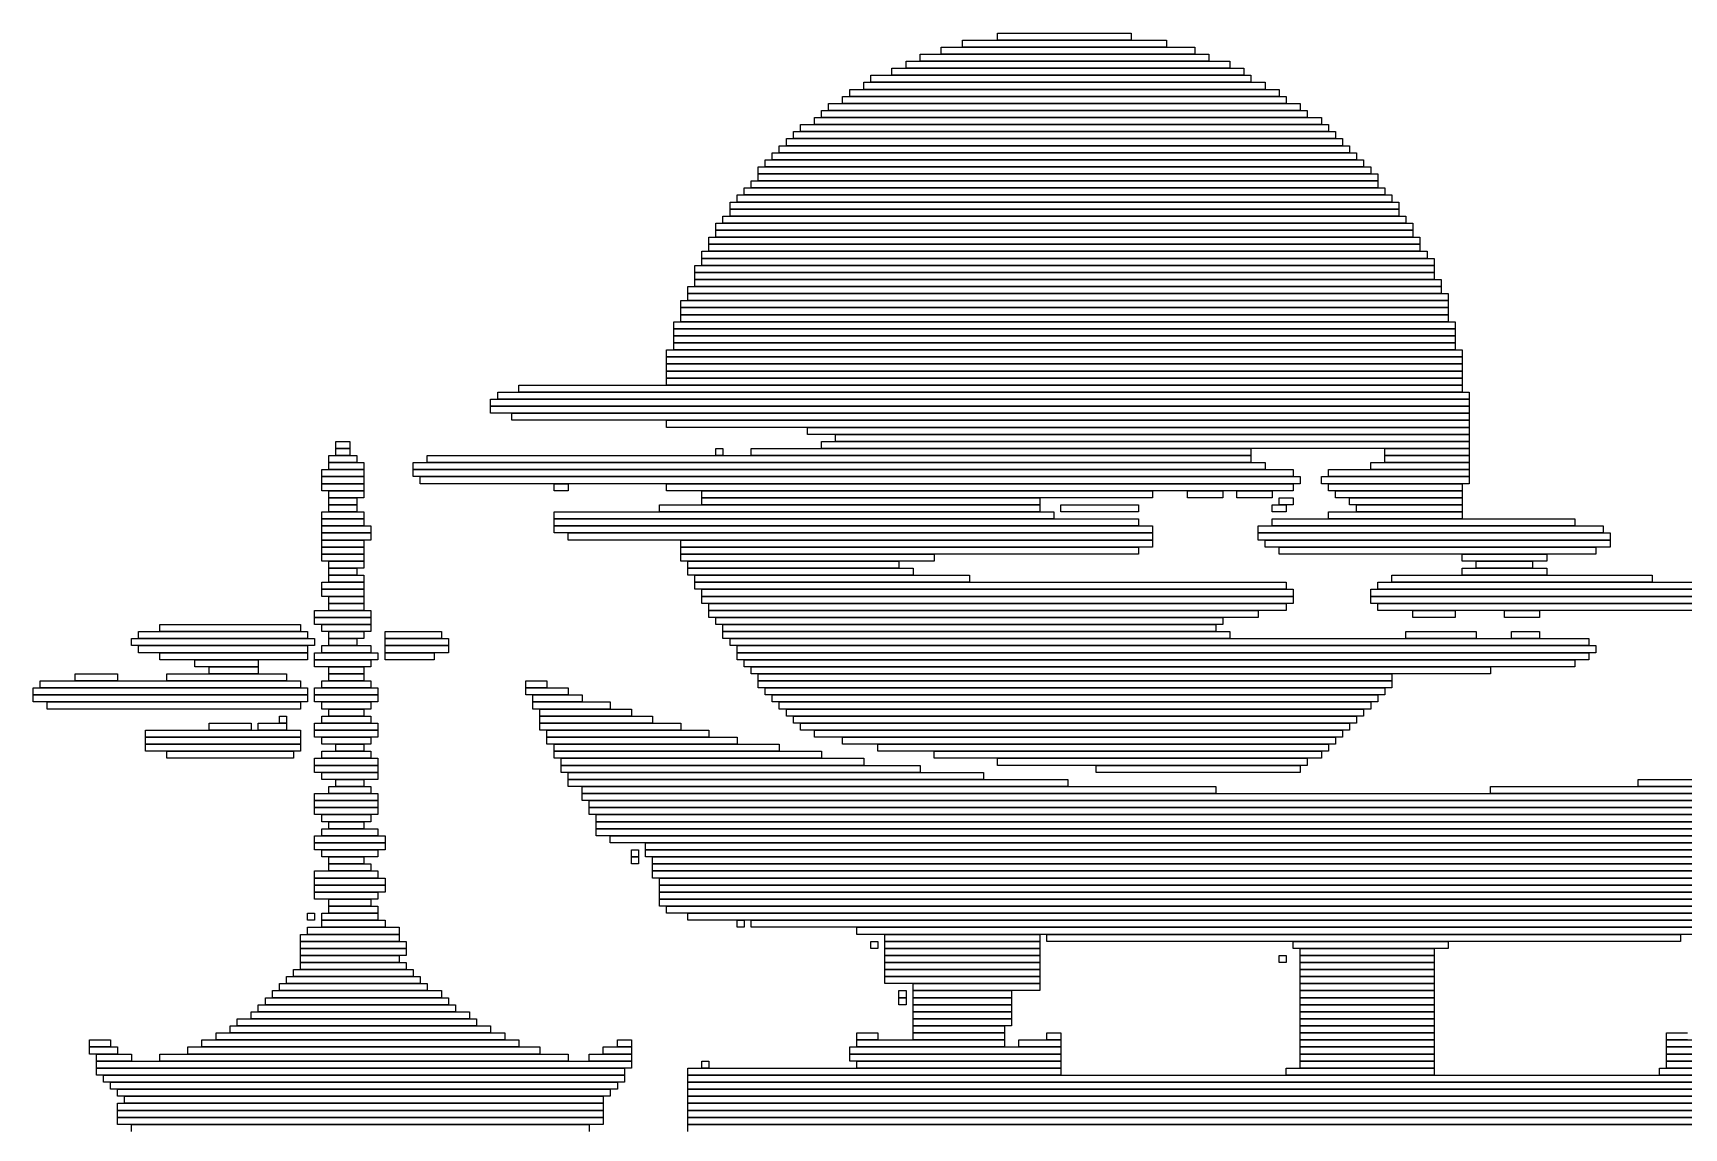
# Model space of a CAD drawing. Extents: x 291 to 733, y 317 to 719.
# Drawn here: x 300 to 534.5, y 563.5 to 719 of the extents above; entities that cross this region are included whole.
import ezdxf

# ---------------------------------------------------------------- set-up
doc = ezdxf.new("R2010")
doc.units = 0

msp = doc.modelspace()

# ---------------------------------------------------------------- linework, layer by layer
for p, q in [((432, 718), (461, 718)), ((432, 717), (432, 718)), ((437, 719), (456, 719)), ((437, 718), (437, 719)), ((456, 718), (437, 718)), ((456, 719), (456, 718)), ((461, 718), (461, 717)), ((426, 716), (467, 716)), ((426, 715), (426, 716)), ((429, 717), (465, 717)), ((429, 716), (429, 717)), ((465, 716), (429, 716)), ((461, 717), (432, 717)), ((465, 717), (465, 716)), ((467, 716), (467, 715)), ((419, 713), (473, 713)), ((419, 712), (419, 713)), ((422, 714), (472, 714)), ((422, 713), (422, 714)), ((472, 713), (422, 713)), ((424, 715), (470, 715)), ((424, 714), (424, 715)), ((470, 714), (424, 714)), ((467, 715), (426, 715)), ((470, 715), (470, 714)), ((472, 714), (472, 713)), ((473, 713), (473, 712)), ((416, 711), (477, 711)), ((416, 710), (416, 711)), ((418, 712), (475, 712)), ((418, 711), (418, 712)), ((475, 711), (418, 711)), ((473, 712), (419, 712)), ((475, 712), (475, 711)), ((477, 711), (477, 710)), ((413, 709), (480, 709)), ((413, 708), (413, 709)), ((415, 710), (478, 710)), ((415, 709), (415, 710)), ((478, 709), (415, 709)), ((477, 710), (416, 710)), ((478, 710), (478, 709)), ((480, 709), (480, 708)), ((409, 706), (484, 706)), ((409, 705), (409, 706)), ((411, 707), (483, 707)), ((411, 706), (411, 707)), ((483, 706), (411, 706)), ((412, 708), (481, 708)), ((412, 707), (412, 708)), ((481, 707), (412, 707)), ((480, 708), (413, 708)), ((481, 708), (481, 707)), ((483, 707), (483, 706)), ((484, 706), (484, 705)), ((407, 704), (486, 704)), ((407, 703), (407, 704)), ((408, 705), (485, 705)), ((408, 704), (408, 705)), ((485, 704), (408, 704)), ((484, 705), (409, 705)), ((485, 705), (485, 704)), ((486, 704), (486, 703)), ((405, 702), (488, 702)), ((405, 701), (405, 702)), ((406, 703), (487, 703)), ((406, 702), (406, 703)), ((487, 702), (406, 702)), ((486, 703), (407, 703)), ((487, 703), (487, 702)), ((488, 702), (488, 701)), ((403, 700), (490, 700)), ((403, 699), (403, 700)), ((490, 699), (403, 699)), ((403, 699), (491, 699)), ((403, 698), (403, 699)), ((404, 701), (489, 701)), ((404, 700), (404, 701)), ((489, 700), (404, 700)), ((488, 701), (405, 701)), ((489, 701), (489, 700)), ((490, 700), (490, 699)), ((491, 699), (491, 698)), ((401, 697), (492, 697)), ((401, 696), (401, 697)), ((402, 698), (491, 698)), ((402, 697), (402, 698)), ((491, 697), (402, 697)), ((491, 698), (403, 698)), ((491, 698), (491, 697)), ((492, 697), (492, 696)), ((399, 695), (494, 695)), ((399, 694), (399, 695)), ((400, 696), (493, 696)), ((400, 695), (400, 696)), ((493, 695), (400, 695)), ((492, 696), (401, 696)), ((493, 696), (493, 695)), ((494, 695), (494, 694)), ((397, 692), (496, 692)), ((397, 691), (397, 692)), ((398, 693), (495, 693)), ((398, 692), (398, 693)), ((495, 692), (398, 692)), ((494, 694), (399, 694)), ((399, 694), (494, 694)), ((399, 693), (399, 694)), ((494, 693), (399, 693)), ((494, 694), (494, 693)), ((495, 693), (495, 692)), ((496, 692), (496, 691)), ((396, 690), (497, 690)), ((396, 689), (396, 690)), ((496, 691), (397, 691)), ((397, 691), (496, 691)), ((397, 690), (397, 691)), ((496, 690), (397, 690)), ((496, 691), (496, 690)), ((497, 690), (497, 689)), ((395, 688), (498, 688)), ((395, 687), (395, 688)), ((497, 689), (396, 689)), ((396, 689), (497, 689)), ((396, 688), (396, 689)), ((497, 688), (396, 688)), ((497, 689), (497, 688)), ((498, 688), (498, 687)), ((394, 686), (499, 686)), ((394, 685), (394, 686)), ((499, 685), (394, 685)), ((394, 685), (499, 685)), ((394, 684), (394, 685)), ((498, 687), (395, 687)), ((395, 687), (499, 687)), ((395, 686), (395, 687)), ((499, 686), (395, 686)), ((499, 687), (499, 686)), ((499, 686), (499, 685)), ((499, 685), (499, 684)), ((393, 683), (500, 683)), ((393, 682), (393, 683)), ((499, 684), (394, 684)), ((394, 684), (500, 684)), ((394, 683), (394, 684)), ((500, 683), (394, 683)), ((500, 684), (500, 683)), ((500, 683), (500, 682)), ((392, 681), (501, 681)), ((392, 680), (392, 681)), ((500, 682), (393, 682)), ((393, 682), (501, 682)), ((393, 681), (393, 682)), ((501, 681), (393, 681)), ((501, 682), (501, 681)), ((501, 681), (501, 680)), ((391, 678), (502, 678)), ((391, 677), (391, 678)), ((501, 680), (392, 680)), ((392, 680), (501, 680)), ((392, 679), (392, 680)), ((501, 679), (392, 679)), ((392, 679), (501, 679)), ((392, 678), (392, 679)), ((501, 678), (392, 678)), ((501, 680), (501, 679)), ((501, 679), (501, 678)), ((502, 678), (502, 677)), ((502, 677), (391, 677)), ((391, 677), (502, 677)), ((391, 676), (391, 677)), ((502, 676), (391, 676)), ((391, 676), (502, 676)), ((391, 675), (391, 676)), ((502, 677), (502, 676)), ((502, 676), (502, 675)), ((390, 674), (503, 674)), ((390, 673), (390, 674)), ((502, 675), (391, 675)), ((391, 675), (502, 675)), ((391, 674), (391, 675)), ((502, 674), (391, 674)), ((502, 675), (502, 674)), ((503, 674), (503, 673)), ((503, 673), (390, 673)), ((390, 673), (503, 673)), ((390, 672), (390, 673)), ((503, 672), (390, 672)), ((390, 672), (503, 672)), ((390, 671), (390, 672)), ((503, 671), (390, 671)), ((390, 671), (503, 671)), ((390, 670), (390, 671)), ((503, 673), (503, 672)), ((503, 672), (503, 671)), ((503, 671), (503, 670)), ((369, 669), (503, 669)), ((369, 668), (369, 669)), ((503, 670), (390, 670)), ((390, 670), (503, 670)), ((390, 669), (390, 670)), ((503, 669), (390, 669)), ((503, 670), (503, 669)), ((503, 669), (503, 668)), ((365, 667), (504, 667)), ((365, 666), (365, 667)), ((504, 666), (365, 666)), ((365, 666), (504, 666)), ((365, 665), (365, 666)), ((366, 668), (504, 668)), ((366, 667), (366, 668)), ((504, 667), (366, 667)), ((503, 668), (369, 668)), ((504, 668), (504, 667)), ((504, 667), (504, 666)), ((504, 666), (504, 665)), ((504, 665), (365, 665)), ((368, 665), (504, 665)), ((368, 664), (368, 665)), ((504, 664), (368, 664)), ((390, 664), (504, 664)), ((390, 663), (390, 664)), ((504, 665), (504, 664)), ((504, 664), (504, 663)), ((504, 663), (390, 663)), ((410, 663), (504, 663)), ((410, 662), (410, 663)), ((504, 662), (410, 662)), ((414, 662), (504, 662)), ((414, 661), (414, 662)), ((504, 663), (504, 662)), ((504, 662), (504, 661)), ((342, 659), (346, 659)), ((342, 658), (342, 659)), ((343, 661), (345, 661)), ((343, 660), (343, 661)), ((345, 660), (343, 660)), ((343, 660), (345, 660)), ((343, 659), (343, 660)), ((345, 659), (343, 659)), ((345, 661), (345, 660)), ((345, 660), (345, 659)), ((346, 659), (346, 658)), ((356, 659), (473, 659)), ((356, 658), (356, 659)), ((397, 660), (398, 660)), ((397, 659), (397, 660)), ((398, 659), (397, 659)), ((398, 660), (398, 659)), ((402, 660), (473, 660)), ((402, 659), (402, 660)), ((473, 659), (402, 659)), ((412, 661), (504, 661)), ((412, 660), (412, 661)), ((504, 660), (412, 660)), ((504, 661), (414, 661)), ((473, 660), (473, 659)), ((473, 659), (473, 658)), ((492, 660), (504, 660)), ((492, 659), (492, 660)), ((504, 659), (492, 659)), ((492, 659), (504, 659)), ((492, 658), (492, 659)), ((504, 661), (504, 660)), ((504, 660), (504, 659)), ((504, 659), (504, 658)), ((341, 657), (347, 657)), ((341, 656), (341, 657)), ((346, 658), (342, 658)), ((342, 658), (347, 658)), ((342, 657), (342, 658)), ((347, 657), (342, 657)), ((347, 658), (347, 657)), ((347, 657), (347, 656)), ((354, 658), (475, 658)), ((354, 657), (354, 658)), ((475, 657), (354, 657)), ((354, 657), (479, 657)), ((354, 656), (354, 657)), ((473, 658), (356, 658)), ((475, 658), (475, 657)), ((479, 657), (479, 656)), ((484, 657), (504, 657)), ((484, 656), (484, 657)), ((490, 658), (504, 658)), ((490, 657), (490, 658)), ((504, 657), (490, 657)), ((504, 658), (492, 658)), ((504, 658), (504, 657)), ((504, 657), (504, 656)), ((347, 656), (341, 656)), ((341, 656), (347, 656)), ((341, 655), (341, 656)), ((347, 655), (341, 655)), ((341, 655), (347, 655)), ((341, 654), (341, 655)), ((347, 656), (347, 655)), ((347, 655), (347, 654)), ((479, 656), (354, 656)), ((355, 656), (480, 656)), ((355, 655), (355, 656)), ((480, 655), (355, 655)), ((374, 655), (376, 655)), ((374, 654), (374, 655)), ((376, 655), (376, 654)), ((390, 655), (479, 655)), ((390, 654), (390, 655)), ((479, 655), (479, 654)), ((480, 656), (480, 655)), ((483, 656), (504, 656)), ((483, 655), (483, 656)), ((504, 655), (483, 655)), ((504, 656), (484, 656)), ((484, 655), (503, 655)), ((484, 654), (484, 655)), ((503, 655), (503, 654)), ((504, 656), (504, 655)), ((347, 654), (341, 654)), ((342, 654), (347, 654)), ((342, 653), (342, 654)), ((347, 653), (342, 653)), ((342, 653), (346, 653)), ((342, 652), (342, 653)), ((346, 652), (342, 652)), ((342, 652), (346, 652)), ((342, 651), (342, 652)), ((346, 653), (346, 652)), ((346, 652), (346, 651)), ((347, 654), (347, 653)), ((376, 654), (374, 654)), ((389, 652), (443, 652)), ((389, 651), (389, 652)), ((479, 654), (390, 654)), ((395, 654), (459, 654)), ((395, 653), (395, 654)), ((459, 653), (395, 653)), ((395, 653), (443, 653)), ((395, 652), (395, 653)), ((443, 652), (395, 652)), ((443, 653), (443, 652)), ((443, 652), (443, 651)), ((446, 652), (457, 652)), ((446, 651), (446, 652)), ((457, 652), (457, 651)), ((459, 654), (459, 653)), ((464, 654), (469, 654)), ((464, 653), (464, 654)), ((469, 653), (464, 653)), ((469, 654), (469, 653)), ((471, 654), (476, 654)), ((471, 653), (471, 654)), ((476, 653), (471, 653)), ((476, 654), (476, 653)), ((476, 652), (478, 652)), ((476, 651), (476, 652)), ((477, 653), (479, 653)), ((477, 652), (477, 653)), ((479, 652), (477, 652)), ((478, 652), (478, 651)), ((479, 653), (479, 652)), ((503, 654), (484, 654)), ((485, 654), (503, 654)), ((485, 653), (485, 654)), ((503, 653), (485, 653)), ((487, 653), (503, 653)), ((487, 652), (487, 653)), ((503, 652), (487, 652)), ((488, 652), (503, 652)), ((488, 651), (488, 652)), ((503, 654), (503, 653)), ((503, 653), (503, 652)), ((503, 652), (503, 651)), ((341, 651), (347, 651)), ((341, 650), (341, 651)), ((347, 650), (341, 650)), ((341, 650), (347, 650)), ((341, 649), (341, 650)), ((346, 651), (342, 651)), ((347, 651), (347, 650)), ((347, 650), (347, 649)), ((374, 651), (445, 651)), ((374, 650), (374, 651)), ((445, 650), (374, 650)), ((374, 650), (457, 650)), ((374, 649), (374, 650)), ((443, 651), (389, 651)), ((445, 651), (445, 650)), ((457, 651), (446, 651)), ((457, 650), (457, 649)), ((478, 651), (476, 651)), ((476, 650), (519, 650)), ((476, 649), (476, 650)), ((484, 651), (503, 651)), ((484, 650), (484, 651)), ((503, 650), (484, 650)), ((503, 651), (488, 651)), ((503, 651), (503, 650)), ((519, 650), (519, 649)), ((347, 649), (341, 649)), ((341, 649), (348, 649)), ((341, 648), (341, 649)), ((348, 648), (341, 648)), ((341, 648), (348, 648)), ((341, 647), (341, 648)), ((348, 649), (348, 648)), ((348, 648), (348, 647)), ((457, 649), (374, 649)), ((374, 649), (459, 649)), ((374, 648), (374, 649)), ((459, 648), (374, 648)), ((376, 648), (459, 648)), ((376, 647), (376, 648)), ((459, 649), (459, 648)), ((459, 648), (459, 647)), ((474, 649), (523, 649)), ((474, 648), (474, 649)), ((523, 648), (474, 648)), ((474, 648), (524, 648)), ((474, 647), (474, 648)), ((519, 649), (476, 649)), ((523, 649), (523, 648)), ((524, 648), (524, 647)), ((348, 647), (341, 647)), ((341, 647), (347, 647)), ((341, 646), (341, 647)), ((347, 646), (341, 646)), ((341, 646), (347, 646)), ((341, 645), (341, 646)), ((347, 645), (341, 645)), ((341, 645), (347, 645)), ((341, 644), (341, 645)), ((347, 647), (347, 646)), ((347, 646), (347, 645)), ((347, 645), (347, 644)), ((459, 647), (376, 647)), ((392, 647), (459, 647)), ((392, 646), (392, 647)), ((459, 646), (392, 646)), ((392, 646), (457, 646)), ((392, 645), (392, 646)), ((457, 645), (392, 645)), ((392, 645), (428, 645)), ((392, 644), (392, 645)), ((428, 645), (428, 644)), ((457, 646), (457, 645)), ((459, 647), (459, 646)), ((524, 647), (474, 647)), ((475, 647), (524, 647)), ((475, 646), (475, 647)), ((524, 646), (475, 646)), ((477, 646), (522, 646)), ((477, 645), (477, 646)), ((522, 645), (477, 645)), ((503, 645), (515, 645)), ((503, 644), (503, 645)), ((515, 645), (515, 644)), ((522, 646), (522, 645)), ((524, 647), (524, 646)), ((347, 644), (341, 644)), ((342, 644), (347, 644)), ((342, 643), (342, 644)), ((347, 643), (342, 643)), ((342, 643), (346, 643)), ((342, 642), (342, 643)), ((346, 643), (346, 642)), ((347, 644), (347, 643)), ((428, 644), (392, 644)), ((393, 644), (423, 644)), ((393, 643), (393, 644)), ((423, 643), (393, 643)), ((393, 643), (425, 643)), ((393, 642), (393, 643)), ((423, 644), (423, 643)), ((425, 643), (425, 642)), ((515, 644), (503, 644)), ((503, 643), (515, 643)), ((503, 642), (503, 643)), ((505, 644), (513, 644)), ((505, 643), (505, 644)), ((513, 643), (505, 643)), ((513, 644), (513, 643)), ((515, 643), (515, 642)), ((341, 641), (347, 641)), ((341, 640), (341, 641)), ((346, 642), (342, 642)), ((342, 642), (347, 642)), ((342, 641), (342, 642)), ((347, 641), (342, 641)), ((347, 642), (347, 641)), ((347, 641), (347, 640)), ((425, 642), (393, 642)), ((394, 642), (433, 642)), ((394, 641), (394, 642)), ((433, 641), (394, 641)), ((394, 641), (478, 641)), ((394, 640), (394, 641)), ((433, 642), (433, 641)), ((478, 641), (478, 640)), ((491, 641), (537, 641)), ((491, 640), (491, 641)), ((493, 642), (530, 642)), ((493, 641), (493, 642)), ((530, 641), (493, 641)), ((515, 642), (503, 642)), ((530, 642), (530, 641)), ((347, 640), (341, 640)), ((341, 640), (347, 640)), ((341, 639), (341, 640)), ((347, 639), (341, 639)), ((342, 639), (347, 639)), ((342, 638), (342, 639)), ((347, 638), (342, 638)), ((342, 638), (347, 638)), ((342, 637), (342, 638)), ((347, 640), (347, 639)), ((347, 639), (347, 638)), ((347, 638), (347, 637)), ((478, 640), (394, 640)), ((395, 640), (479, 640)), ((395, 639), (395, 640)), ((479, 639), (395, 639)), ((395, 639), (479, 639)), ((395, 638), (395, 639)), ((479, 638), (395, 638)), ((396, 638), (478, 638)), ((396, 637), (396, 638)), ((478, 638), (478, 637)), ((479, 640), (479, 639)), ((479, 639), (479, 638)), ((490, 640), (538, 640)), ((490, 639), (490, 640)), ((538, 639), (490, 639)), ((490, 639), (538, 639)), ((490, 638), (490, 639)), ((538, 638), (490, 638)), ((537, 640), (491, 640)), ((491, 638), (537, 638)), ((491, 637), (491, 638)), ((340, 637), (348, 637)), ((340, 636), (340, 637)), ((348, 636), (340, 636)), ((340, 636), (348, 636)), ((340, 635), (340, 636)), ((347, 637), (342, 637)), ((348, 637), (348, 636)), ((348, 636), (348, 635)), ((478, 637), (396, 637)), ((396, 637), (474, 637)), ((396, 636), (396, 637)), ((474, 636), (396, 636)), ((397, 636), (469, 636)), ((397, 635), (397, 636)), ((469, 636), (469, 635)), ((474, 637), (474, 636)), ((537, 637), (491, 637)), ((496, 637), (502, 637)), ((496, 636), (496, 637)), ((502, 636), (496, 636)), ((502, 637), (502, 636)), ((509, 637), (514, 637)), ((509, 636), (509, 637)), ((514, 636), (509, 636)), ((514, 637), (514, 636)), ((315, 634), (339, 634)), ((315, 633), (315, 634)), ((318, 635), (338, 635)), ((318, 634), (318, 635)), ((338, 634), (318, 634)), ((338, 635), (338, 634)), ((339, 634), (339, 633)), ((348, 635), (340, 635)), ((341, 635), (348, 635)), ((341, 634), (341, 635)), ((348, 634), (341, 634)), ((342, 634), (347, 634)), ((342, 633), (342, 634)), ((347, 634), (347, 633)), ((348, 635), (348, 634)), ((350, 634), (358, 634)), ((350, 633), (350, 634)), ((358, 634), (358, 633)), ((469, 635), (397, 635)), ((398, 635), (468, 635)), ((398, 634), (398, 635)), ((468, 634), (398, 634)), ((398, 634), (470, 634)), ((398, 633), (398, 634)), ((468, 635), (468, 634)), ((470, 634), (470, 633)), ((495, 634), (505, 634)), ((495, 633), (495, 634)), ((505, 634), (505, 633)), ((510, 634), (514, 634)), ((510, 633), (510, 634)), ((514, 634), (514, 633)), ((314, 633), (340, 633)), ((314, 632), (314, 633)), ((340, 632), (314, 632)), ((339, 633), (315, 633)), ((315, 632), (339, 632)), ((315, 631), (315, 632)), ((339, 631), (315, 631)), ((318, 631), (339, 631)), ((318, 630), (318, 631)), ((339, 632), (339, 631)), ((339, 631), (339, 630)), ((340, 633), (340, 632)), ((340, 631), (349, 631)), ((340, 630), (340, 631)), ((341, 632), (348, 632)), ((341, 631), (341, 632)), ((348, 631), (341, 631)), ((347, 633), (342, 633)), ((342, 633), (346, 633)), ((342, 632), (342, 633)), ((346, 632), (342, 632)), ((346, 633), (346, 632)), ((348, 632), (348, 631)), ((349, 631), (349, 630)), ((358, 633), (350, 633)), ((350, 633), (359, 633)), ((350, 632), (350, 633)), ((359, 632), (350, 632)), ((350, 632), (359, 632)), ((350, 631), (350, 632)), ((359, 631), (350, 631)), ((350, 631), (357, 631)), ((350, 630), (350, 631)), ((357, 631), (357, 630)), ((359, 633), (359, 632)), ((359, 632), (359, 631)), ((470, 633), (398, 633)), ((399, 633), (521, 633)), ((399, 632), (399, 633)), ((521, 632), (399, 632)), ((400, 632), (522, 632)), ((400, 631), (400, 632)), ((522, 631), (400, 631)), ((400, 631), (521, 631)), ((400, 630), (400, 631)), ((505, 633), (495, 633)), ((514, 633), (510, 633)), ((521, 633), (521, 632)), ((521, 631), (521, 630)), ((522, 632), (522, 631)), ((339, 630), (318, 630)), ((323, 630), (332, 630)), ((323, 629), (323, 630)), ((332, 629), (323, 629)), ((325, 629), (332, 629)), ((325, 628), (325, 629)), ((332, 630), (332, 629)), ((332, 629), (332, 628)), ((349, 630), (340, 630)), ((340, 630), (348, 630)), ((340, 629), (340, 630)), ((348, 629), (340, 629)), ((342, 629), (347, 629)), ((342, 628), (342, 629)), ((347, 629), (347, 628)), ((348, 630), (348, 629)), ((357, 630), (350, 630)), ((521, 630), (400, 630)), ((401, 630), (519, 630)), ((401, 629), (401, 630)), ((519, 629), (401, 629)), ((402, 629), (507, 629)), ((402, 628), (402, 629)), ((507, 629), (507, 628)), ((519, 630), (519, 629)), ((301, 627), (338, 627)), ((301, 626), (301, 627)), ((306, 628), (312, 628)), ((306, 627), (306, 628)), ((312, 627), (306, 627)), ((312, 628), (312, 627)), ((319, 628), (336, 628)), ((319, 627), (319, 628)), ((336, 627), (319, 627)), ((332, 628), (325, 628)), ((336, 628), (336, 627)), ((338, 627), (338, 626)), ((341, 627), (348, 627)), ((341, 626), (341, 627)), ((347, 628), (342, 628)), ((342, 628), (347, 628)), ((342, 627), (342, 628)), ((347, 627), (342, 627)), ((347, 628), (347, 627)), ((348, 627), (348, 626)), ((370, 627), (373, 627)), ((370, 626), (370, 627)), ((373, 627), (373, 626)), ((507, 628), (402, 628)), ((403, 628), (493, 628)), ((403, 627), (403, 628)), ((493, 627), (403, 627)), ((403, 627), (493, 627)), ((403, 626), (403, 627)), ((493, 628), (493, 627)), ((493, 627), (493, 626)), ((300, 626), (339, 626)), ((300, 625), (300, 626)), ((339, 625), (300, 625)), ((300, 625), (339, 625)), ((300, 624), (300, 625)), ((339, 624), (300, 624)), ((338, 626), (301, 626)), ((302, 624), (338, 624)), ((302, 623), (302, 624)), ((338, 624), (338, 623)), ((339, 626), (339, 625)), ((339, 625), (339, 624)), ((340, 626), (349, 626)), ((340, 625), (340, 626)), ((349, 625), (340, 625)), ((340, 625), (349, 625)), ((340, 624), (340, 625)), ((349, 624), (340, 624)), ((348, 626), (341, 626)), ((341, 624), (348, 624)), ((341, 623), (341, 624)), ((348, 624), (348, 623)), ((349, 626), (349, 625)), ((349, 625), (349, 624)), ((373, 626), (370, 626)), ((370, 626), (376, 626)), ((370, 625), (370, 626)), ((376, 625), (370, 625)), ((371, 625), (378, 625)), ((371, 624), (371, 625)), ((378, 624), (371, 624)), ((371, 624), (382, 624)), ((371, 623), (371, 624)), ((376, 626), (376, 625)), ((378, 625), (378, 624)), ((382, 624), (382, 623)), ((493, 626), (403, 626)), ((404, 626), (492, 626)), ((404, 625), (404, 626)), ((492, 625), (404, 625)), ((405, 625), (491, 625)), ((405, 624), (405, 625)), ((491, 624), (405, 624)), ((406, 624), (490, 624)), ((406, 623), (406, 624)), ((490, 624), (490, 623)), ((491, 625), (491, 624)), ((492, 626), (492, 625)), ((338, 623), (302, 623)), ((335, 622), (336, 622)), ((335, 621), (335, 622)), ((336, 622), (336, 621)), ((348, 623), (341, 623)), ((341, 622), (348, 622)), ((341, 621), (341, 622)), ((342, 623), (347, 623)), ((342, 622), (342, 623)), ((347, 622), (342, 622)), ((347, 623), (347, 622)), ((348, 622), (348, 621)), ((382, 623), (371, 623)), ((372, 623), (385, 623)), ((372, 622), (372, 623)), ((385, 622), (372, 622)), ((372, 622), (388, 622)), ((372, 621), (372, 622)), ((385, 623), (385, 622)), ((388, 622), (388, 621)), ((490, 623), (406, 623)), ((407, 623), (489, 623)), ((407, 622), (407, 623)), ((489, 622), (407, 622)), ((408, 622), (488, 622)), ((408, 621), (408, 622)), ((488, 622), (488, 621)), ((489, 623), (489, 622)), ((316, 620), (338, 620)), ((316, 619), (316, 620)), ((325, 621), (331, 621)), ((325, 620), (325, 621)), ((331, 620), (325, 620)), ((331, 621), (331, 620)), ((332, 621), (336, 621)), ((332, 620), (332, 621)), ((336, 620), (332, 620)), ((336, 621), (335, 621)), ((336, 621), (336, 620)), ((338, 620), (338, 619)), ((340, 621), (349, 621)), ((340, 620), (340, 621)), ((349, 620), (340, 620)), ((340, 620), (349, 620)), ((340, 619), (340, 620)), ((348, 621), (341, 621)), ((349, 621), (349, 620)), ((349, 620), (349, 619)), ((388, 621), (372, 621)), ((372, 621), (392, 621)), ((372, 620), (372, 621)), ((392, 620), (372, 620)), ((373, 620), (396, 620)), ((373, 619), (373, 620)), ((392, 621), (392, 620)), ((396, 620), (396, 619)), ((488, 621), (408, 621)), ((409, 621), (487, 621)), ((409, 620), (409, 621)), ((487, 620), (409, 620)), ((411, 620), (486, 620)), ((411, 619), (411, 620)), ((486, 620), (486, 619)), ((487, 621), (487, 620)), ((338, 619), (316, 619)), ((316, 619), (338, 619)), ((316, 618), (316, 619)), ((338, 618), (316, 618)), ((316, 618), (338, 618)), ((316, 617), (316, 618)), ((338, 617), (316, 617)), ((319, 617), (337, 617)), ((319, 616), (319, 617)), ((337, 617), (337, 616)), ((338, 619), (338, 618)), ((338, 618), (338, 617)), ((349, 619), (340, 619)), ((341, 619), (348, 619)), ((341, 618), (341, 619)), ((348, 618), (341, 618)), ((341, 617), (348, 617)), ((341, 616), (341, 617)), ((343, 618), (347, 618)), ((343, 617), (343, 618)), ((347, 617), (343, 617)), ((347, 618), (347, 617)), ((348, 619), (348, 618)), ((348, 617), (348, 616)), ((396, 619), (373, 619)), ((373, 619), (400, 619)), ((373, 618), (373, 619)), ((400, 618), (373, 618)), ((374, 618), (406, 618)), ((374, 617), (374, 618)), ((406, 617), (374, 617)), ((374, 617), (412, 617)), ((374, 616), (374, 617)), ((400, 619), (400, 618)), ((406, 618), (406, 617)), ((486, 619), (411, 619)), ((412, 617), (412, 616)), ((415, 619), (485, 619)), ((415, 618), (415, 619)), ((485, 618), (415, 618)), ((420, 618), (484, 618)), ((420, 617), (420, 618)), ((484, 617), (420, 617)), ((428, 617), (483, 617)), ((428, 616), (428, 617)), ((483, 617), (483, 616)), ((484, 618), (484, 617)), ((485, 619), (485, 618)), ((337, 616), (319, 616)), ((340, 616), (349, 616)), ((340, 615), (340, 616)), ((349, 615), (340, 615)), ((340, 615), (349, 615)), ((340, 614), (340, 615)), ((348, 616), (341, 616)), ((349, 616), (349, 615)), ((349, 615), (349, 614)), ((412, 616), (374, 616)), ((375, 616), (418, 616)), ((375, 615), (375, 616)), ((418, 615), (375, 615)), ((375, 615), (426, 615)), ((375, 614), (375, 615)), ((418, 616), (418, 615)), ((426, 615), (426, 614)), ((483, 616), (428, 616)), ((437, 616), (481, 616)), ((437, 615), (437, 616)), ((481, 615), (437, 615)), ((451, 615), (480, 615)), ((451, 614), (451, 615)), ((480, 615), (480, 614)), ((481, 616), (481, 615)), ((349, 614), (340, 614)), ((341, 614), (349, 614)), ((341, 613), (341, 614)), ((349, 613), (341, 613)), ((343, 613), (347, 613)), ((343, 612), (343, 613)), ((347, 613), (347, 612)), ((349, 614), (349, 613)), ((426, 614), (375, 614)), ((376, 614), (435, 614)), ((376, 613), (376, 614)), ((435, 613), (376, 613)), ((376, 613), (447, 613)), ((376, 612), (376, 613)), ((435, 614), (435, 613)), ((447, 613), (447, 612)), ((480, 614), (451, 614)), ((528, 613), (601, 613)), ((528, 612), (528, 613)), ((340, 611), (349, 611)), ((340, 610), (340, 611)), ((349, 610), (340, 610)), ((340, 610), (349, 610)), ((340, 609), (340, 610)), ((342, 612), (348, 612)), ((342, 611), (342, 612)), ((348, 611), (342, 611)), ((347, 612), (343, 612)), ((348, 612), (348, 611)), ((349, 611), (349, 610)), ((349, 610), (349, 609)), ((447, 612), (376, 612)), ((378, 612), (468, 612)), ((378, 611), (378, 612)), ((468, 611), (378, 611)), ((378, 611), (600, 611)), ((378, 610), (378, 611)), ((600, 610), (378, 610)), ((379, 610), (599, 610)), ((379, 609), (379, 610)), ((468, 612), (468, 611)), ((507, 612), (600, 612)), ((507, 611), (507, 612)), ((600, 611), (507, 611)), ((601, 612), (528, 612)), ((349, 609), (340, 609)), ((340, 609), (349, 609)), ((340, 608), (340, 609)), ((349, 608), (340, 608)), ((341, 608), (348, 608)), ((341, 607), (341, 608)), ((348, 608), (348, 607)), ((349, 609), (349, 608)), ((599, 609), (379, 609)), ((379, 609), (599, 609)), ((379, 608), (379, 609)), ((599, 608), (379, 608)), ((380, 608), (598, 608)), ((380, 607), (380, 608)), ((348, 607), (341, 607)), ((341, 606), (349, 606)), ((341, 605), (341, 606)), ((342, 607), (347, 607)), ((342, 606), (342, 607)), ((347, 606), (342, 606)), ((347, 607), (347, 606)), ((349, 606), (349, 605)), ((598, 607), (380, 607)), ((380, 607), (598, 607)), ((380, 606), (380, 607)), ((598, 606), (380, 606)), ((380, 606), (597, 606)), ((380, 605), (380, 606)), ((340, 605), (350, 605)), ((340, 604), (340, 605)), ((350, 604), (340, 604)), ((340, 604), (350, 604)), ((340, 603), (340, 604)), ((350, 603), (340, 603)), ((349, 605), (341, 605)), ((341, 603), (349, 603)), ((341, 602), (341, 603)), ((349, 603), (349, 602)), ((350, 605), (350, 604)), ((350, 604), (350, 603)), ((597, 605), (380, 605)), ((382, 605), (595, 605)), ((382, 604), (382, 605)), ((595, 604), (382, 604)), ((385, 603), (386, 603)), ((385, 602), (385, 603)), ((386, 603), (386, 602)), ((387, 604), (591, 604)), ((387, 603), (387, 604)), ((591, 603), (387, 603)), ((387, 603), (593, 603)), ((387, 602), (387, 603)), ((349, 602), (341, 602)), ((342, 602), (347, 602)), ((342, 601), (342, 602)), ((347, 601), (342, 601)), ((342, 601), (348, 601)), ((342, 600), (342, 601)), ((347, 602), (347, 601)), ((348, 601), (348, 600)), ((386, 602), (385, 602)), ((385, 602), (386, 602)), ((385, 601), (385, 602)), ((386, 601), (385, 601)), ((386, 602), (386, 601)), ((593, 602), (387, 602)), ((388, 602), (590, 602)), ((388, 601), (388, 602)), ((590, 601), (388, 601)), ((388, 601), (590, 601)), ((388, 600), (388, 601)), ((340, 600), (349, 600)), ((340, 599), (340, 600)), ((349, 599), (340, 599)), ((340, 599), (350, 599)), ((340, 598), (340, 599)), ((350, 598), (340, 598)), ((340, 598), (350, 598)), ((340, 597), (340, 598)), ((348, 600), (342, 600)), ((349, 600), (349, 599)), ((350, 599), (350, 598)), ((350, 598), (350, 597)), ((590, 600), (388, 600)), ((388, 600), (590, 600)), ((388, 599), (388, 600)), ((590, 599), (388, 599)), ((389, 599), (589, 599)), ((389, 598), (389, 599)), ((589, 598), (389, 598)), ((389, 598), (589, 598)), ((389, 597), (389, 598)), ((350, 597), (340, 597)), ((340, 597), (349, 597)), ((340, 596), (340, 597)), ((349, 596), (340, 596)), ((342, 596), (348, 596)), ((342, 595), (342, 596)), ((348, 596), (348, 595)), ((349, 597), (349, 596)), ((589, 597), (389, 597)), ((389, 597), (589, 597)), ((389, 596), (389, 597)), ((589, 596), (389, 596)), ((389, 596), (588, 596)), ((389, 595), (389, 596)), ((339, 594), (340, 594)), ((339, 593), (339, 594)), ((340, 594), (340, 593)), ((341, 594), (349, 594)), ((341, 593), (341, 594)), ((348, 595), (342, 595)), ((342, 595), (349, 595)), ((342, 594), (342, 595)), ((349, 594), (342, 594)), ((349, 595), (349, 594)), ((349, 594), (349, 593)), ((588, 595), (389, 595)), ((390, 595), (588, 595)), ((390, 594), (390, 595)), ((588, 594), (390, 594)), ((393, 594), (584, 594)), ((393, 593), (393, 594)), ((338, 591), (352, 591)), ((338, 590), (338, 591)), ((340, 593), (339, 593)), ((339, 592), (352, 592)), ((339, 591), (339, 592)), ((352, 591), (339, 591)), ((349, 593), (341, 593)), ((341, 593), (350, 593)), ((341, 592), (341, 593)), ((350, 592), (341, 592)), ((350, 593), (350, 592)), ((352, 592), (352, 591)), ((352, 591), (352, 590)), ((584, 593), (393, 593)), ((400, 593), (401, 593)), ((400, 592), (400, 593)), ((401, 592), (400, 592)), ((401, 593), (401, 592)), ((402, 593), (572, 593)), ((402, 592), (402, 593)), ((572, 592), (402, 592)), ((417, 592), (559, 592)), ((417, 591), (417, 592)), ((559, 591), (417, 591)), ((421, 591), (443, 591)), ((421, 590), (421, 591)), ((443, 591), (443, 590)), ((444, 591), (534, 591)), ((444, 590), (444, 591)), ((534, 591), (534, 590)), ((352, 590), (338, 590)), ((338, 590), (353, 590)), ((338, 589), (338, 590)), ((353, 589), (338, 589)), ((338, 589), (353, 589)), ((338, 588), (338, 589)), ((353, 590), (353, 589)), ((353, 589), (353, 588)), ((419, 590), (420, 590)), ((419, 589), (419, 590)), ((420, 589), (419, 589)), ((420, 590), (420, 589)), ((443, 590), (421, 590)), ((421, 590), (443, 590)), ((421, 589), (421, 590)), ((443, 589), (421, 589)), ((421, 589), (443, 589)), ((421, 588), (421, 589)), ((443, 590), (443, 589)), ((443, 589), (443, 588)), ((534, 590), (444, 590)), ((479, 590), (501, 590)), ((479, 589), (479, 590)), ((501, 589), (479, 589)), ((480, 589), (499, 589)), ((480, 588), (480, 589)), ((499, 589), (499, 588)), ((501, 590), (501, 589)), ((353, 588), (338, 588)), ((338, 588), (352, 588)), ((338, 587), (338, 588)), ((352, 587), (338, 587)), ((338, 587), (353, 587)), ((338, 586), (338, 587)), ((352, 588), (352, 587)), ((353, 587), (353, 586)), ((443, 588), (421, 588)), ((421, 588), (443, 588)), ((421, 587), (421, 588)), ((443, 587), (421, 587)), ((421, 587), (443, 587)), ((421, 586), (421, 587)), ((443, 588), (443, 587)), ((443, 587), (443, 586)), ((477, 588), (478, 588)), ((477, 587), (477, 588)), ((478, 587), (477, 587)), ((478, 588), (478, 587)), ((499, 588), (480, 588)), ((480, 588), (499, 588)), ((480, 587), (480, 588)), ((499, 587), (480, 587)), ((480, 587), (499, 587)), ((480, 586), (480, 587)), ((499, 588), (499, 587)), ((499, 587), (499, 586)), ((335, 584), (356, 584)), ((335, 583), (335, 584)), ((336, 585), (355, 585)), ((336, 584), (336, 585)), ((355, 584), (336, 584)), ((337, 586), (354, 586)), ((337, 585), (337, 586)), ((354, 585), (337, 585)), ((353, 586), (338, 586)), ((354, 586), (354, 585)), ((355, 585), (355, 584)), ((356, 584), (356, 583)), ((443, 586), (421, 586)), ((421, 586), (443, 586)), ((421, 585), (421, 586)), ((443, 585), (421, 585)), ((421, 585), (443, 585)), ((421, 584), (421, 585)), ((443, 584), (421, 584)), ((425, 584), (443, 584)), ((425, 583), (425, 584)), ((443, 586), (443, 585)), ((443, 585), (443, 584)), ((443, 584), (443, 583)), ((499, 586), (480, 586)), ((480, 586), (499, 586)), ((480, 585), (480, 586)), ((499, 585), (480, 585)), ((480, 585), (499, 585)), ((480, 584), (480, 585)), ((499, 584), (480, 584)), ((480, 584), (499, 584)), ((480, 583), (480, 584)), ((499, 586), (499, 585)), ((499, 585), (499, 584)), ((499, 584), (499, 583)), ((333, 582), (359, 582)), ((333, 581), (333, 582)), ((334, 583), (358, 583)), ((334, 582), (334, 583)), ((358, 582), (334, 582)), ((356, 583), (335, 583)), ((358, 583), (358, 582)), ((359, 582), (359, 581)), ((423, 583), (424, 583)), ((423, 582), (423, 583)), ((424, 582), (423, 582)), ((423, 582), (424, 582)), ((423, 581), (423, 582)), ((424, 583), (424, 582)), ((424, 582), (424, 581)), ((443, 583), (425, 583)), ((425, 583), (439, 583)), ((425, 582), (425, 583)), ((439, 582), (425, 582)), ((425, 582), (439, 582)), ((425, 581), (425, 582)), ((439, 583), (439, 582)), ((439, 582), (439, 581)), ((499, 583), (480, 583)), ((480, 583), (499, 583)), ((480, 582), (480, 583)), ((499, 582), (480, 582)), ((480, 582), (499, 582)), ((480, 581), (480, 582)), ((499, 583), (499, 582)), ((499, 582), (499, 581)), ((331, 580), (362, 580)), ((331, 579), (331, 580)), ((332, 581), (360, 581)), ((332, 580), (332, 581)), ((360, 580), (332, 580)), ((359, 581), (333, 581)), ((360, 581), (360, 580)), ((362, 580), (362, 579)), ((424, 581), (423, 581)), ((439, 581), (425, 581)), ((425, 581), (439, 581)), ((425, 580), (425, 581)), ((439, 580), (425, 580)), ((425, 580), (439, 580)), ((425, 579), (425, 580)), ((439, 581), (439, 580)), ((439, 580), (439, 579)), ((499, 581), (480, 581)), ((480, 581), (499, 581)), ((480, 580), (480, 581)), ((499, 580), (480, 580)), ((480, 580), (499, 580)), ((480, 579), (480, 580)), ((499, 581), (499, 580)), ((499, 580), (499, 579)), ((326, 577), (367, 577)), ((326, 576), (326, 577)), ((328, 578), (365, 578)), ((328, 577), (328, 578)), ((365, 577), (328, 577)), ((329, 579), (363, 579)), ((329, 578), (329, 579)), ((363, 578), (329, 578)), ((362, 579), (331, 579)), ((363, 579), (363, 578)), ((365, 578), (365, 577)), ((367, 577), (367, 576)), ((417, 577), (420, 577)), ((417, 576), (417, 577)), ((420, 577), (420, 576)), ((439, 579), (425, 579)), ((425, 579), (439, 579)), ((425, 578), (425, 579)), ((439, 578), (425, 578)), ((425, 578), (438, 578)), ((425, 577), (425, 578)), ((438, 577), (425, 577)), ((425, 577), (438, 577)), ((425, 576), (425, 577)), ((438, 578), (438, 577)), ((438, 577), (438, 576)), ((439, 579), (439, 578)), ((444, 577), (446, 577)), ((444, 576), (444, 577)), ((446, 577), (446, 576)), ((499, 579), (480, 579)), ((480, 579), (499, 579)), ((480, 578), (480, 579)), ((499, 578), (480, 578)), ((480, 578), (499, 578)), ((480, 577), (480, 578)), ((499, 577), (480, 577)), ((480, 577), (499, 577)), ((480, 576), (480, 577)), ((499, 579), (499, 578)), ((499, 578), (499, 577)), ((499, 577), (499, 576)), ((532, 577), (535, 577)), ((532, 576), (532, 577)), ((308, 576), (311, 576)), ((308, 575), (308, 576)), ((311, 575), (308, 575)), ((308, 575), (312, 575)), ((308, 574), (308, 575)), ((311, 576), (311, 575)), ((312, 575), (312, 574)), ((322, 575), (372, 575)), ((322, 574), (322, 575)), ((324, 576), (369, 576)), ((324, 575), (324, 576)), ((369, 575), (324, 575)), ((367, 576), (326, 576)), ((369, 576), (369, 575)), ((372, 575), (372, 574)), ((381, 575), (385, 575)), ((381, 574), (381, 575)), ((383, 576), (385, 576)), ((383, 575), (383, 576)), ((385, 575), (383, 575)), ((385, 576), (385, 575)), ((385, 575), (385, 574)), ((416, 575), (446, 575)), ((416, 574), (416, 575)), ((420, 576), (417, 576)), ((417, 576), (438, 576)), ((417, 575), (417, 576)), ((438, 575), (417, 575)), ((438, 576), (425, 576)), ((438, 576), (438, 575)), ((440, 576), (446, 576)), ((440, 575), (440, 576)), ((446, 575), (440, 575)), ((446, 576), (444, 576)), ((446, 576), (446, 575)), ((446, 575), (446, 574)), ((499, 576), (480, 576)), ((480, 576), (499, 576)), ((480, 575), (480, 576)), ((499, 575), (480, 575)), ((480, 575), (499, 575)), ((480, 574), (480, 575)), ((499, 576), (499, 575)), ((499, 575), (499, 574)), ((535, 576), (532, 576)), ((532, 576), (539, 576)), ((532, 575), (532, 576)), ((539, 575), (532, 575)), ((532, 575), (562, 575)), ((532, 574), (532, 575)), ((312, 574), (308, 574)), ((309, 574), (314, 574)), ((309, 573), (309, 574)), ((314, 573), (309, 573)), ((309, 573), (385, 573)), ((309, 572), (309, 573)), ((314, 574), (314, 573)), ((318, 574), (376, 574)), ((318, 573), (318, 574)), ((376, 573), (318, 573)), ((372, 574), (322, 574)), ((376, 574), (376, 573)), ((379, 574), (385, 574)), ((379, 573), (379, 574)), ((385, 573), (379, 573)), ((385, 574), (381, 574)), ((385, 574), (385, 573)), ((385, 573), (385, 572)), ((395, 573), (396, 573)), ((395, 572), (395, 573)), ((396, 573), (396, 572)), ((446, 574), (416, 574)), ((416, 574), (446, 574)), ((416, 573), (416, 574)), ((446, 573), (416, 573)), ((417, 573), (446, 573)), ((417, 572), (417, 573)), ((446, 574), (446, 573)), ((446, 573), (446, 572)), ((499, 574), (480, 574)), ((480, 574), (499, 574)), ((480, 573), (480, 574)), ((499, 573), (480, 573)), ((480, 573), (499, 573)), ((480, 572), (480, 573)), ((499, 574), (499, 573)), ((499, 573), (499, 572)), ((562, 574), (532, 574)), ((532, 574), (562, 574)), ((532, 573), (532, 574)), ((562, 573), (532, 573)), ((532, 573), (562, 573)), ((532, 572), (532, 573)), ((385, 572), (309, 572)), ((309, 572), (384, 572)), ((309, 571), (309, 572)), ((384, 571), (309, 571)), ((310, 571), (384, 571)), ((310, 570), (310, 571)), ((384, 570), (310, 570)), ((311, 570), (383, 570)), ((311, 569), (311, 570)), ((383, 570), (383, 569)), ((384, 572), (384, 571)), ((384, 571), (384, 570)), ((393, 572), (446, 572)), ((393, 571), (393, 572)), ((446, 571), (393, 571)), ((393, 571), (586, 571)), ((393, 570), (393, 571)), ((586, 570), (393, 570)), ((393, 570), (586, 570)), ((393, 569), (393, 570)), ((396, 572), (395, 572)), ((446, 572), (417, 572)), ((446, 572), (446, 571)), ((478, 572), (499, 572)), ((478, 571), (478, 572)), ((499, 571), (478, 571)), ((499, 572), (480, 572)), ((499, 572), (499, 571)), ((531, 572), (586, 572)), ((531, 571), (531, 572)), ((586, 571), (531, 571)), ((562, 572), (532, 572)), ((383, 569), (311, 569)), ((312, 569), (382, 569)), ((312, 568), (312, 569)), ((382, 568), (312, 568)), ((313, 568), (381, 568)), ((313, 567), (313, 568)), ((381, 568), (381, 567)), ((382, 569), (382, 568)), ((586, 569), (393, 569)), ((393, 569), (585, 569)), ((393, 568), (393, 569)), ((585, 568), (393, 568)), ((393, 568), (585, 568)), ((393, 567), (393, 568)), ((312, 567), (381, 567)), ((312, 566), (312, 567)), ((381, 566), (312, 566)), ((312, 566), (381, 566)), ((312, 565), (312, 566)), ((381, 567), (313, 567)), ((381, 567), (381, 566)), ((381, 566), (381, 565)), ((585, 567), (393, 567)), ((393, 567), (585, 567)), ((393, 566), (393, 567)), ((585, 566), (393, 566)), ((393, 566), (585, 566)), ((393, 565), (393, 566)), ((381, 565), (312, 565)), ((312, 565), (381, 565)), ((312, 564), (312, 565)), ((381, 564), (312, 564)), ((314, 564), (379, 564)), ((314, 563), (314, 564)), ((379, 564), (379, 563)), ((381, 565), (381, 564)), ((585, 565), (393, 565)), ((393, 565), (585, 565)), ((393, 564), (393, 565)), ((585, 564), (393, 564)), ((393, 564), (585, 564)), ((393, 563), (393, 564))]:
    msp.add_line(p, q)

doc.saveas('drawing.dxf')
